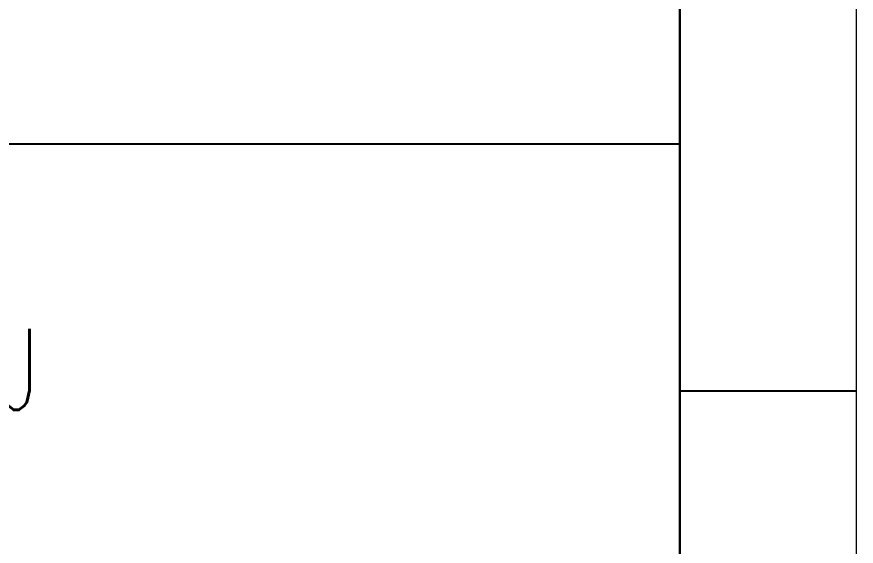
# Model space of a CAD drawing. Header units: inches. Extents: x -1976 to 101187, y -1884 to 17757.
# Drawn here: x 22024 to 23025, y -596 to 36 of the extents above; entities that cross this region are included whole.
import ezdxf

# ---------------------------------------------------------------- set-up
doc = ezdxf.new("R2010")
doc.units = ezdxf.units.IN
doc.header["$MEASUREMENT"] = 0
doc.layers.add('E-MDB', color=1, linetype='Continuous', lineweight=30)
doc.layers.add('TEG BORDER', color=7, linetype='Continuous')
doc.styles.add('TAVE1', font='ROMANS.shx', dxfattribs={"width": 0.75})

# ---------------------------------------------------------------- blocks, each defined once
blk = doc.blocks.new('252 BORDER A2')
for p, q in [((589, 5), (589, 116)), ((594, 35), (589, 35))]:
    blk.add_line(p, q)
at = {"color": 5, "lineweight": 15}
blk.add_lwpolyline([(0, 420), (594, 420), (594, 0), (0, 0)], close=True, dxfattribs=at)
blk.add_lwpolyline([(5, 415), (589, 415), (589, 5), (5, 5)], close=True)
at = {"layer": 'TEG BORDER'}
blk.add_line((489, 42), (589, 42), dxfattribs=at)

msp = doc.modelspace()

# ---------------------------------------------------------------- block references
at = {"xscale": 42.087546, "yscale": 42.087546, "zscale": 42.087546}
msp.add_blockref('252 BORDER A2', (-1975.5, -1883.7), dxfattribs=at)

# ---------------------------------------------------------------- texts
at = {"layer": 'E-MDB', "color": 0, "lineweight": 0, "style": 'TAVE1', "width": 0.75}
msp.add_text('ELECTRICAL EQUIPMENT LAYOUT FOR UPS ROOM FOR LOCATION J', height=96.709, dxfattribs=at).set_placement((18858.6, -433))

doc.saveas('drawing.dxf')
